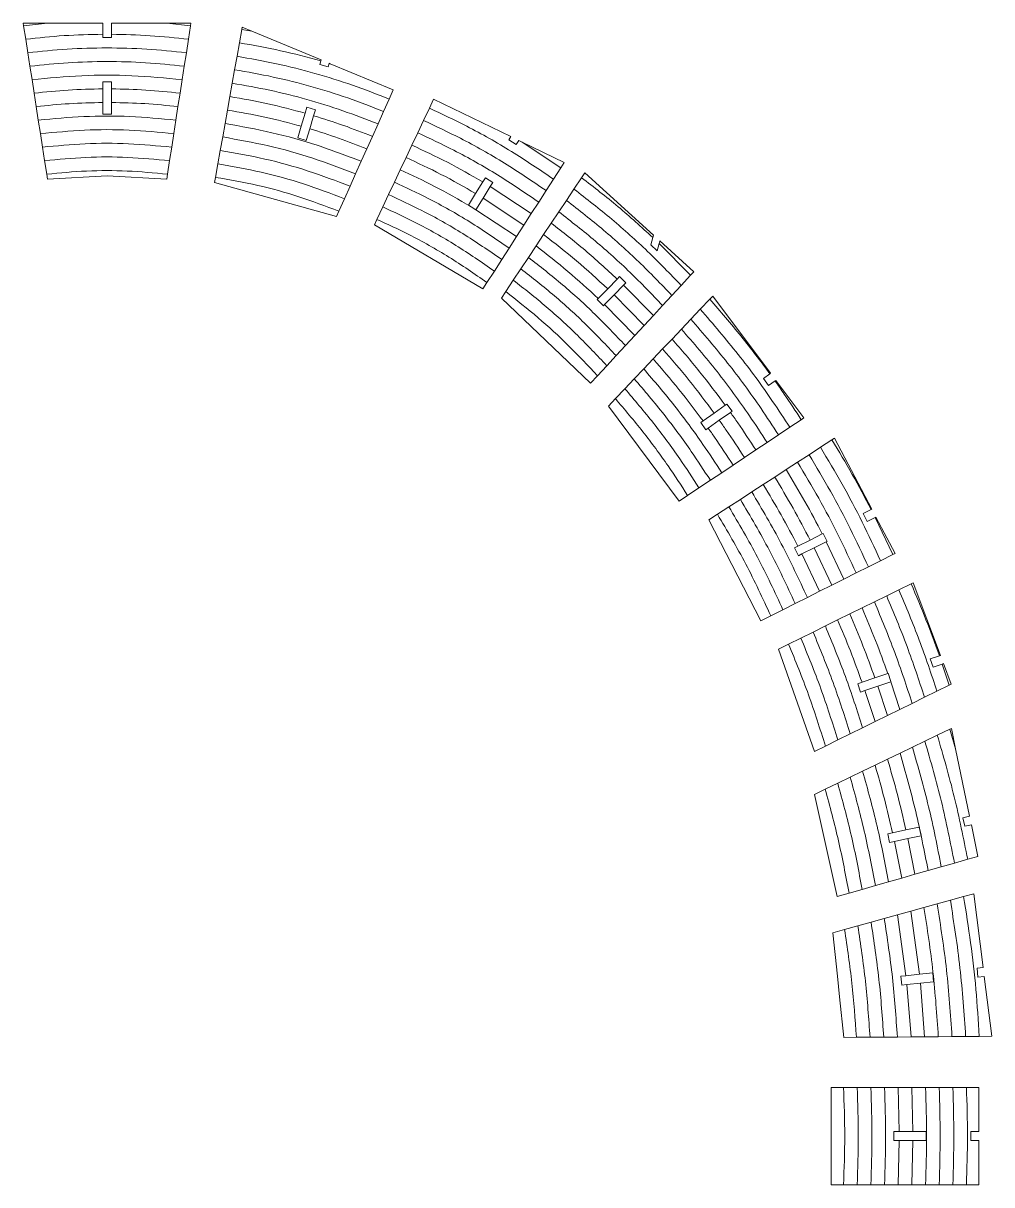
# Model space of a CAD drawing. Header units: millimetres. Extents: x -2136 to 2622, y -2915 to 1925.
# Drawn here: x 213.4 to 542.8, y -2128.4 to -1733.2 of the extents above; entities that cross this region are included whole.
import ezdxf

# ---------------------------------------------------------------- set-up
doc = ezdxf.new("R2010")
doc.units = ezdxf.units.MM

msp = doc.modelspace()

# ---------------------------------------------------------------- linework, layer by layer
at = {"color": 7, "linetype": 'Continuous', "lineweight": 15}
for p, q in [((221.64, -1733.2), (213.43, -1733.2)), ((213.43, -1733.2), (213.56, -1734.03)), ((221.64, -1733.2), (213.56, -1734.03)), ((214.28, -1738.62), (213.56, -1734.03)), ((221.64, -1733.2), (240.45, -1733.2)), ((240.45, -1733.2), (240.45, -1736.97)), ((243.45, -1736.97), (243.45, -1733.2)), ((243.45, -1733.2), (262.21, -1733.2)), ((270.34, -1734.03), (262.21, -1733.2)), ((270.47, -1733.2), (262.21, -1733.2)), ((270.34, -1734.03), (269.62, -1738.63)), ((270.34, -1734.03), (270.47, -1733.2)), ((287.89, -1734.49), (287.74, -1735.3)), ((291.21, -1735.88), (287.89, -1734.49)), ((214.28, -1738.62), (214.99, -1743.22)), ((240.45, -1738.03), (240.45, -1736.97)), ((243.45, -1738.03), (240.45, -1738.03)), ((243.45, -1736.97), (243.45, -1738.03)), ((268.91, -1743.22), (269.62, -1738.63)), ((286.93, -1739.87), (287.74, -1735.3)), ((291.21, -1735.88), (287.74, -1735.3)), ((291.21, -1735.88), (314.73, -1745.68)), ((286.93, -1739.87), (286.12, -1744.45)), ((215.71, -1747.81), (214.99, -1743.22)), ((268.91, -1743.22), (268.19, -1747.81)), ((285.31, -1749.02), (286.12, -1744.45)), ((314.27, -1747.22), (314.63, -1746.03)), ((314.73, -1745.68), (314.63, -1746.03)), ((215.71, -1747.81), (216.42, -1752.4)), ((267.48, -1752.4), (268.19, -1747.81)), ((285.31, -1749.02), (284.5, -1753.6)), ((317.14, -1748.08), (314.27, -1747.22)), ((317.46, -1746.86), (317.14, -1748.08)), ((317.46, -1746.86), (317.47, -1746.82)), ((317.46, -1746.86), (317.82, -1746.97)), ((317.47, -1746.82), (317.82, -1746.97)), ((339.27, -1755.91), (317.82, -1746.97)), ((217.13, -1756.99), (216.42, -1752.4)), ((240.45, -1753.19), (243.45, -1753.19)), ((240.45, -1755.53), (240.45, -1753.19)), ((243.45, -1753.19), (243.45, -1755.53)), ((267.48, -1752.4), (266.77, -1756.99)), ((283.69, -1758.17), (284.5, -1753.6)), ((217.13, -1756.99), (217.85, -1761.58)), ((240.45, -1755.53), (240.45, -1760.17)), ((243.45, -1760.17), (243.45, -1755.53)), ((266.05, -1761.58), (266.77, -1756.99)), ((283.69, -1758.17), (282.88, -1762.75)), ((337.88, -1759), (339.27, -1755.91)), ((218.56, -1766.18), (217.85, -1761.58)), ((240.45, -1764.13), (240.45, -1760.17)), ((243.45, -1760.17), (243.45, -1764.13)), ((266.05, -1761.58), (265.34, -1766.18)), ((309.3, -1763.81), (309.92, -1761.75)), ((309.92, -1761.75), (312.79, -1762.62)), ((337.88, -1759), (335.98, -1763.23)), ((349.57, -1766.29), (351.55, -1762.09)), ((352.97, -1759.08), (351.55, -1762.09)), ((379.24, -1771.77), (352.97, -1759.08)), ((218.56, -1766.18), (219.28, -1770.77)), ((243.45, -1764.13), (240.45, -1764.13)), ((264.62, -1770.77), (265.34, -1766.18)), ((282.07, -1767.32), (282.88, -1762.75)), ((309.3, -1763.81), (307.97, -1768.25)), ((310.85, -1769.09), (312.18, -1764.65)), ((312.79, -1762.62), (312.18, -1764.65)), ((334.08, -1767.47), (335.98, -1763.23)), ((349.57, -1766.29), (347.58, -1770.5)), ((282.07, -1767.32), (281.26, -1771.9)), ((306.78, -1772.23), (307.97, -1768.25)), ((310.85, -1769.09), (309.65, -1773.09)), ((334.08, -1767.47), (332.17, -1771.71)), ((219.99, -1775.36), (219.28, -1770.77)), ((264.62, -1770.77), (263.91, -1775.36)), ((280.45, -1776.48), (281.26, -1771.9)), ((309.65, -1773.09), (306.78, -1772.23)), ((330.27, -1775.95), (332.17, -1771.71)), ((345.6, -1774.7), (347.58, -1770.5)), ((378.54, -1772.88), (379.24, -1771.77)), ((381.09, -1774.45), (378.54, -1772.88)), ((381.96, -1773.09), (381.09, -1774.45)), ((383.11, -1773.64), (381.96, -1773.09)), ((383.11, -1773.64), (396.26, -1782.34)), ((383.11, -1773.64), (397.41, -1780.55)), ((219.99, -1775.36), (220.71, -1779.95)), ((263.19, -1779.95), (263.91, -1775.36)), ((280.45, -1776.48), (279.64, -1781.05)), ((330.27, -1775.95), (328.37, -1780.18)), ((345.6, -1774.7), (343.62, -1778.9)), ((221.42, -1784.54), (220.71, -1779.95)), ((263.19, -1779.95), (262.48, -1784.54)), ((278.83, -1785.63), (279.64, -1781.05)), ((326.47, -1784.42), (328.37, -1780.18)), ((341.64, -1783.1), (343.62, -1778.9)), ((397.41, -1780.55), (396.26, -1782.34)), ((221.42, -1784.54), (221.69, -1786.29)), ((221.69, -1786.29), (241.95, -1785.11)), ((241.95, -1785.11), (262.21, -1786.29)), ((262.21, -1786.29), (262.48, -1784.54)), ((278.83, -1785.63), (278.52, -1787.4)), ((326.47, -1784.42), (324.56, -1788.66)), ((341.64, -1783.1), (339.65, -1787.31)), ((369.69, -1787.2), (370.57, -1785.78)), ((370.57, -1785.78), (373.12, -1787.36)), ((393.75, -1786.25), (396.26, -1782.34)), ((403.28, -1785.75), (400.7, -1789.63)), ((403.28, -1785.75), (404.39, -1784.08)), ((404.39, -1784.08), (427.7, -1805.28)), ((278.52, -1787.4), (319.95, -1798.94)), ((322.66, -1792.9), (324.56, -1788.66)), ((337.67, -1791.51), (339.65, -1787.31)), ((369.69, -1787.2), (367.25, -1791.15)), ((369.82, -1792.7), (372.26, -1788.75)), ((373.12, -1787.36), (372.26, -1788.75)), ((372.26, -1788.75), (386.2, -1797.96)), ((388.72, -1794.06), (391.23, -1790.15)), ((393.75, -1786.25), (391.23, -1790.15)), ((398.12, -1793.5), (400.7, -1789.63)), ((322.66, -1792.9), (320.76, -1797.14)), ((337.67, -1791.51), (335.69, -1795.71)), ((364.82, -1795.08), (367.25, -1791.15)), ((369.82, -1792.7), (367.38, -1796.64)), ((383.69, -1801.87), (369.82, -1792.7)), ((388.72, -1794.06), (386.2, -1797.96)), ((398.12, -1793.5), (395.54, -1797.37)), ((319.95, -1798.94), (320.76, -1797.14)), ((333.7, -1799.92), (335.69, -1795.71)), ((365.7, -1795.62), (364.82, -1795.08)), ((365.7, -1795.62), (367.38, -1796.66)), ((367.38, -1796.66), (367.38, -1796.64)), ((367.38, -1796.64), (381.18, -1805.78)), ((383.69, -1801.87), (386.2, -1797.96)), ((392.96, -1801.25), (395.54, -1797.37)), ((333.7, -1799.92), (332.84, -1801.74)), ((332.84, -1801.74), (369.7, -1823.61)), ((383.69, -1801.87), (381.18, -1805.78)), ((392.96, -1801.25), (390.38, -1805.12)), ((378.66, -1809.68), (381.18, -1805.78)), ((387.81, -1808.99), (390.38, -1805.12)), ((427.7, -1805.28), (427.48, -1806.1)), ((378.66, -1809.68), (376.15, -1813.59)), ((387.81, -1808.99), (385.23, -1812.86)), ((426.81, -1808.56), (427.48, -1806.1)), ((428.96, -1810.66), (426.81, -1808.56)), ((429.64, -1808.15), (428.96, -1810.66)), ((429.64, -1808.15), (429.88, -1807.26)), ((429.64, -1808.15), (440.33, -1818.97)), ((429.88, -1807.26), (441.43, -1817.77)), ((373.63, -1817.5), (376.15, -1813.59)), ((382.65, -1816.74), (385.23, -1812.86)), ((373.63, -1817.5), (371.12, -1821.41)), ((382.65, -1816.74), (380.07, -1820.61)), ((441.43, -1817.77), (440.33, -1818.97)), ((369.7, -1823.61), (371.12, -1821.41)), ((377.49, -1824.48), (380.07, -1820.61)), ((415.42, -1820.23), (412.17, -1823.55)), ((415.42, -1820.23), (416.21, -1819.41)), ((416.21, -1819.41), (418.36, -1821.51)), ((418.36, -1821.51), (417.58, -1822.3)), ((437.17, -1822.38), (440.33, -1818.97)), ((377.49, -1824.48), (376.02, -1826.7)), ((408.93, -1826.86), (412.17, -1823.55)), ((414.34, -1825.62), (411.1, -1828.94)), ((414.34, -1825.62), (417.58, -1822.3)), ((424.54, -1836.04), (414.34, -1825.62)), ((417.58, -1822.3), (427.7, -1832.63)), ((437.17, -1822.38), (434.01, -1825.8)), ((376.02, -1826.7), (406.38, -1855.68)), ((408.93, -1826.86), (408.57, -1827.23)), ((408.57, -1827.23), (410.72, -1829.33)), ((410.72, -1829.33), (411.1, -1828.94)), ((411.1, -1828.94), (421.38, -1839.46)), ((430.86, -1829.21), (427.7, -1832.63)), ((430.86, -1829.21), (434.01, -1825.8)), ((446.88, -1827.13), (443.67, -1830.51)), ((446.88, -1827.13), (447.93, -1826.02)), ((447.93, -1826.02), (467.58, -1852.3)), ((424.54, -1836.04), (427.7, -1832.63)), ((440.47, -1833.89), (443.67, -1830.51)), ((424.54, -1836.04), (421.38, -1839.46)), ((434.05, -1840.65), (437.26, -1837.27)), ((440.47, -1833.89), (437.26, -1837.27)), ((418.22, -1842.88), (421.38, -1839.46)), ((434.05, -1840.65), (430.84, -1844.03)), ((418.22, -1842.88), (415.06, -1846.3)), ((427.63, -1847.41), (430.84, -1844.03)), ((411.89, -1849.71), (415.06, -1846.3)), ((427.63, -1847.41), (424.43, -1850.79)), ((406.38, -1855.68), (408.73, -1853.13)), ((411.89, -1849.71), (408.73, -1853.13)), ((421.22, -1854.17), (424.43, -1850.79)), ((465.12, -1854.03), (467.33, -1852.47)), ((467.58, -1852.3), (467.33, -1852.47)), ((421.22, -1854.17), (418.01, -1857.55)), ((466.85, -1856.48), (465.12, -1854.03)), ((469.08, -1854.91), (466.85, -1856.48)), ((469.08, -1854.91), (469.38, -1854.7)), ((469.38, -1854.7), (478.92, -1867.46)), ((414.8, -1860.93), (412.39, -1863.48)), ((414.8, -1860.93), (418.01, -1857.55)), ((412.39, -1863.48), (436.42, -1895.8)), ((452.17, -1863.17), (448.38, -1865.85)), ((452.17, -1863.17), (452.73, -1862.77)), ((452.73, -1862.77), (454.46, -1865.23)), ((454.46, -1865.23), (453.92, -1865.61)), ((444.59, -1868.52), (443.8, -1869.08)), ((443.8, -1869.08), (445.53, -1871.53)), ((444.59, -1868.52), (448.38, -1865.85)), ((450.13, -1868.28), (446.34, -1870.96)), ((450.13, -1868.28), (453.92, -1865.61)), ((474.11, -1870.66), (477.97, -1868.09)), ((478.92, -1867.46), (477.97, -1868.09)), ((445.53, -1871.53), (446.34, -1870.96)), ((474.11, -1870.66), (470.25, -1873.24)), ((466.39, -1875.81), (462.53, -1878.38)), ((466.39, -1875.81), (470.25, -1873.24)), ((488.42, -1874.92), (484.53, -1877.46)), ((488.42, -1874.92), (489.33, -1874.33)), ((489.33, -1874.33), (502, -1898.56)), ((458.67, -1880.96), (454.81, -1883.53)), ((458.67, -1880.96), (462.53, -1878.38)), ((480.64, -1879.99), (476.75, -1882.53)), ((480.64, -1879.99), (484.53, -1877.46)), ((450.95, -1886.11), (454.81, -1883.53)), ((472.86, -1885.06), (476.75, -1882.53)), ((443.22, -1891.26), (447.08, -1888.68)), ((450.95, -1886.11), (447.08, -1888.68)), ((465.07, -1890.13), (468.97, -1887.59)), ((472.86, -1885.06), (468.97, -1887.59)), ((443.22, -1891.26), (439.36, -1893.83)), ((457.29, -1895.2), (461.18, -1892.66)), ((465.07, -1890.13), (461.18, -1892.66)), ((436.42, -1895.8), (439.36, -1893.83)), ((457.29, -1895.2), (453.4, -1897.73)), ((449.51, -1900.26), (446.52, -1902.21)), ((449.51, -1900.26), (453.4, -1897.73)), ((499.04, -1900.04), (501.76, -1898.68)), ((500.38, -1902.72), (499.04, -1900.04)), ((502, -1898.56), (501.76, -1898.68)), ((446.52, -1902.21), (464.19, -1936.55)), ((503.11, -1901.36), (500.38, -1902.72)), ((503.11, -1901.36), (503.39, -1901.22)), ((503.11, -1901.36), (509.12, -1913.97)), ((503.39, -1901.22), (509.87, -1913.6)), ((485.15, -1906.95), (481, -1909.02)), ((485.15, -1906.95), (485.46, -1906.79)), ((485.46, -1906.79), (486.8, -1909.48)), ((476.84, -1911.09), (475.67, -1911.67)), ((475.67, -1911.67), (477.01, -1914.35)), ((476.84, -1911.09), (481, -1909.02)), ((482.35, -1911.69), (478.2, -1913.76)), ((482.35, -1911.69), (486.5, -1909.63)), ((488.37, -1924.4), (482.35, -1911.69)), ((486.8, -1909.48), (486.5, -1909.63)), ((486.5, -1909.63), (492.52, -1922.31)), ((477.01, -1914.35), (478.2, -1913.76)), ((478.2, -1913.76), (484.22, -1926.48)), ((504.97, -1916.06), (500.82, -1918.14)), ((504.97, -1916.06), (509.12, -1913.97)), ((509.87, -1913.6), (509.12, -1913.97)), ((496.67, -1920.23), (492.52, -1922.31)), ((496.67, -1920.23), (500.82, -1918.14)), ((488.37, -1924.4), (484.22, -1926.48)), ((488.37, -1924.4), (492.52, -1922.31)), ((515.38, -1923.94), (511.21, -1925.99)), ((515.38, -1923.94), (516.1, -1923.59)), ((516.1, -1923.59), (525.29, -1948.28)), ((480.07, -1928.57), (484.22, -1926.48)), ((507.04, -1928.04), (502.87, -1930.08)), ((507.04, -1928.04), (511.21, -1925.99)), ((471.77, -1932.74), (475.92, -1930.65)), ((480.07, -1928.57), (475.92, -1930.65)), ((498.69, -1932.13), (494.52, -1934.18)), ((498.69, -1932.13), (502.87, -1930.08)), ((464.19, -1936.55), (467.62, -1934.82)), ((471.77, -1932.74), (467.62, -1934.82)), ((490.35, -1936.23), (486.18, -1938.27)), ((490.35, -1936.23), (494.52, -1934.18)), ((482.01, -1940.32), (477.84, -1942.37)), ((482.01, -1940.32), (486.18, -1938.27)), ((473.67, -1944.41), (477.84, -1942.37)), ((473.67, -1944.41), (470.2, -1946.11)), ((470.2, -1946.11), (482.53, -1980.94)), ((521.88, -1949.45), (524.98, -1948.39)), ((522.85, -1952.29), (521.88, -1949.45)), ((525.96, -1951.22), (522.85, -1952.29)), ((525.29, -1948.28), (524.98, -1948.39)), ((525.96, -1951.22), (526.34, -1951.09)), ((525.96, -1951.22), (528.34, -1958.37)), ((526.34, -1951.09), (528.94, -1958.08)), ((498.65, -1957.42), (503.04, -1955.92)), ((507.42, -1954.41), (503.04, -1955.92)), ((507.42, -1954.41), (507.53, -1954.37)), ((507.53, -1954.37), (508.5, -1957.21)), ((498.65, -1957.42), (497.19, -1957.92)), ((497.19, -1957.92), (498.16, -1960.76)), ((504.02, -1958.75), (499.63, -1960.25)), ((504.02, -1958.75), (508.41, -1957.24)), ((507.29, -1968.74), (504.02, -1958.75)), ((508.5, -1957.21), (508.41, -1957.24)), ((508.41, -1957.24), (511.5, -1966.67)), ((524.13, -1960.45), (528.34, -1958.37)), ((528.94, -1958.08), (528.34, -1958.37)), ((498.16, -1960.76), (499.63, -1960.25)), ((499.63, -1960.25), (503.08, -1970.82)), ((515.71, -1964.59), (519.92, -1962.52)), ((524.13, -1960.45), (519.92, -1962.52)), ((507.29, -1968.74), (511.5, -1966.67)), ((515.71, -1964.59), (511.5, -1966.67)), ((498.86, -1972.89), (503.08, -1970.82)), ((507.29, -1968.74), (503.08, -1970.82)), ((490.42, -1977.05), (494.64, -1974.97)), ((498.86, -1972.89), (494.64, -1974.97)), ((520.03, -1977.44), (524.26, -1975.4)), ((528.49, -1973.36), (524.26, -1975.4)), ((528.49, -1973.36), (529.04, -1973.1)), ((528.49, -1973.36), (530.48, -1980.04)), ((529.04, -1973.1), (530.48, -1980.04)), ((482.53, -1980.94), (486.2, -1979.13)), ((490.42, -1977.05), (486.2, -1979.13)), ((511.57, -1981.53), (515.8, -1979.48)), ((520.03, -1977.44), (515.8, -1979.48)), ((503.1, -1985.61), (507.33, -1983.57)), ((511.57, -1981.53), (507.33, -1983.57)), ((535.22, -2003), (530.48, -1980.04)), ((494.62, -1989.7), (498.86, -1987.65)), ((503.1, -1985.61), (498.86, -1987.65)), ((494.62, -1989.7), (490.38, -1991.74)), ((486.14, -1993.79), (482.44, -1995.57)), ((482.44, -1995.57), (490.19, -2030.33)), ((486.14, -1993.79), (490.38, -1991.74)), ((532.92, -2003.5), (535.22, -2003)), ((533.56, -2006.43), (532.92, -2003.5)), ((518.1, -2006.71), (513.6, -2007.68)), ((518.73, -2009.64), (518.1, -2006.71)), ((535.83, -2005.94), (533.56, -2006.43)), ((538.04, -2016.64), (535.83, -2005.94)), ((509.07, -2008.66), (507.41, -2009.02)), ((507.41, -2009.02), (508.04, -2011.95)), ((509.07, -2008.66), (513.6, -2007.68)), ((514.25, -2010.61), (509.71, -2011.59)), ((514.25, -2010.61), (518.73, -2009.64)), ((516.65, -2022.76), (514.25, -2010.61)), ((508.04, -2011.95), (509.71, -2011.59)), ((509.71, -2011.59), (512.17, -2024.05)), ((525.61, -2020.2), (530.1, -2018.92)), ((534.58, -2017.64), (530.1, -2018.92)), ((534.58, -2017.64), (538.04, -2016.64)), ((516.65, -2022.76), (512.17, -2024.05)), ((516.65, -2022.76), (521.13, -2021.48)), ((525.61, -2020.2), (521.13, -2021.48)), ((498.71, -2027.9), (503.2, -2026.61)), ((507.68, -2025.33), (503.2, -2026.61)), ((507.68, -2025.33), (512.17, -2024.05)), ((490.19, -2030.33), (494.23, -2029.18)), ((498.71, -2027.9), (494.23, -2029.18)), ((528.69, -2031.59), (533.19, -2030.34)), ((536.65, -2029.38), (533.19, -2030.34)), ((539.82, -2054.5), (536.65, -2029.38)), ((519.71, -2034.09), (515.21, -2035.34)), ((519.71, -2034.09), (524.2, -2032.84)), ((528.69, -2031.59), (524.2, -2032.84)), ((501.73, -2039.08), (497.23, -2040.33)), ((501.73, -2039.08), (506.22, -2037.83)), ((510.72, -2036.59), (506.22, -2037.83)), ((510.72, -2036.59), (515.21, -2035.34)), ((510.72, -2036.59), (513.59, -2057.27)), ((518.21, -2056.78), (515.21, -2035.34)), ((492.73, -2041.58), (488.69, -2042.71)), ((488.69, -2042.71), (490.27, -2057.41)), ((492.73, -2041.58), (497.23, -2040.33)), ((537.77, -2054.72), (539.82, -2054.5)), ((538.08, -2057.7), (537.77, -2054.72)), ((491.03, -2064.49), (490.27, -2057.41)), ((513.59, -2057.27), (511.83, -2057.46)), ((511.83, -2057.46), (512.14, -2060.44)), ((513.59, -2057.27), (518.21, -2056.78)), ((522.7, -2056.31), (518.21, -2056.78)), ((523.01, -2059.29), (522.7, -2056.31)), ((540.2, -2057.48), (538.08, -2057.7)), ((542.77, -2077.87), (540.2, -2057.48)), ((512.14, -2060.44), (513.91, -2060.26)), ((518.53, -2059.77), (513.91, -2060.26)), ((513.91, -2060.26), (515.31, -2078.08)), ((518.53, -2059.77), (523.01, -2059.29)), ((519.95, -2078.04), (518.53, -2059.77)), ((491.03, -2064.49), (492.5, -2078.25)), ((492.5, -2078.25), (496.73, -2078.22)), ((501.38, -2078.18), (496.73, -2078.22)), ((501.38, -2078.18), (506.02, -2078.15)), ((510.67, -2078.11), (506.02, -2078.15)), ((510.67, -2078.11), (515.31, -2078.08)), ((519.95, -2078.04), (515.31, -2078.08)), ((519.95, -2078.04), (524.6, -2078.01)), ((529.24, -2077.97), (524.6, -2078.01)), ((529.24, -2077.97), (533.89, -2077.93)), ((538.53, -2077.9), (533.89, -2077.93)), ((538.53, -2077.9), (542.77, -2077.87)), ((488.14, -2095.24), (488.14, -2128.38)), ((492.38, -2095.24), (488.14, -2095.24)), ((492.38, -2095.24), (497.02, -2095.24)), ((501.67, -2095.24), (497.02, -2095.24)), ((501.67, -2095.24), (506.31, -2095.24)), ((510.95, -2095.24), (506.31, -2095.24)), ((510.95, -2095.24), (511.31, -2110.31)), ((510.95, -2095.24), (515.6, -2095.24)), ((515.95, -2110.31), (515.6, -2095.24)), ((520.24, -2095.24), (515.6, -2095.24)), ((520.24, -2095.24), (524.88, -2095.24)), ((529.53, -2095.24), (524.88, -2095.24)), ((529.53, -2095.24), (534.17, -2095.24)), ((538.41, -2095.24), (534.17, -2095.24)), ((538.38, -2110.31), (538.41, -2095.24)), ((509.51, -2110.31), (509.51, -2113.31)), ((511.31, -2110.31), (509.51, -2110.31)), ((509.51, -2113.31), (511.31, -2113.31)), ((511.31, -2113.31), (510.95, -2128.38)), ((511.31, -2110.31), (515.95, -2110.31)), ((515.95, -2113.31), (511.31, -2113.31)), ((515.6, -2128.38), (515.95, -2113.31)), ((520.44, -2110.31), (515.95, -2110.31)), ((515.95, -2113.31), (520.44, -2113.31)), ((520.44, -2113.31), (520.44, -2110.31)), ((535.61, -2110.31), (538.38, -2110.31)), ((535.61, -2113.31), (535.61, -2110.31)), ((538.38, -2113.31), (535.61, -2113.31)), ((538.35, -2128.38), (538.38, -2113.31)), ((488.14, -2128.38), (492.38, -2128.38)), ((497.02, -2128.38), (492.38, -2128.38)), ((497.02, -2128.38), (501.67, -2128.38)), ((506.31, -2128.38), (501.67, -2128.38)), ((506.31, -2128.38), (510.95, -2128.38)), ((515.6, -2128.38), (510.95, -2128.38)), ((515.6, -2128.38), (520.24, -2128.38)), ((524.89, -2128.38), (520.24, -2128.38)), ((524.89, -2128.38), (529.53, -2128.38)), ((534.17, -2128.38), (529.53, -2128.38)), ((534.17, -2128.38), (538.35, -2128.38))]:
    msp.add_line(p, q, dxfattribs=at)
for points, knots in [([(214.28, -1738.62), (218.61, -1738.17), (227.31, -1737.24), (236.06, -1737.06), (240.45, -1736.97)], [0, 0, 0, 0, 0.498439, 1, 1, 1, 1]), ([(243.45, -1736.97), (247.83, -1737.06), (256.58, -1737.25), (265.28, -1738.17), (269.62, -1738.63)], [0, 0, 0, 0, 0.500453, 1, 1, 1, 1]), ([(268.91, -1743.22), (264.41, -1742.76), (255.41, -1741.84), (241.87, -1741.49), (228.37, -1741.84), (219.44, -1742.76), (214.99, -1743.22)], [0, 0, 0, 0, 0.250829, 0.501994, 0.751813, 1, 1, 1, 1]), ([(286.93, -1739.87), (291.62, -1740.69), (300.94, -1742.33), (310.08, -1744.8), (314.63, -1746.03)], [0, 0, 0, 0, 0.502387, 1, 1, 1, 1]), ([(215.71, -1747.81), (220.04, -1747.36), (228.73, -1746.47), (241.87, -1746.13), (255.06, -1746.47), (263.82, -1747.36), (268.19, -1747.81)], [0, 0, 0, 0, 0.248171, 0.49797, 0.749139, 1, 1, 1, 1]), ([(337.88, -1759), (333.75, -1757.38), (325.45, -1754.14), (312.63, -1750.17), (299.52, -1746.81), (290.6, -1745.24), (286.12, -1744.45)], [0, 0, 0, 0, 0.2472001, 0.495877, 0.7467882, 1, 1, 1, 1]), ([(285.31, -1749.02), (289.7, -1749.79), (298.43, -1751.32), (311.25, -1754.6), (323.81, -1758.48), (331.93, -1761.65), (335.98, -1763.23)], [0, 0, 0, 0, 0.253105, 0.503961, 0.752674, 1, 1, 1, 1]), ([(267.48, -1752.4), (261.8, -1751.86), (250.44, -1750.78), (233.35, -1750.78), (222.05, -1751.86), (216.42, -1752.4)], [0, 0, 0, 0, 0.3346908, 0.6687712, 1, 1, 1, 1]), ([(334.08, -1767.47), (330.11, -1765.93), (322.16, -1762.83), (309.88, -1759.04), (297.33, -1755.84), (288.79, -1754.35), (284.5, -1753.6)], [0, 0, 0, 0, 0.247461, 0.496209, 0.747007, 1, 1, 1, 1]), ([(217.13, -1756.99), (221, -1756.59), (228.75, -1755.77), (236.54, -1755.61), (240.45, -1755.53)], [0, 0, 0, 0, 0.498471, 1, 1, 1, 1]), ([(243.45, -1755.53), (247.35, -1755.61), (255.14, -1755.78), (262.89, -1756.59), (266.77, -1756.99)], [0, 0, 0, 0, 0.500354, 1, 1, 1, 1]), ([(283.69, -1758.17), (288.02, -1758.92), (296.65, -1760.4), (305.1, -1762.68), (309.3, -1763.81)], [0, 0, 0, 0, 0.5021906, 1, 1, 1, 1]), ([(240.45, -1760.17), (236.66, -1760.25), (229.11, -1760.41), (221.59, -1761.19), (217.85, -1761.58)], [0, 0, 0, 0, 0.501521, 1, 1, 1, 1]), ([(266.05, -1761.58), (262.3, -1761.19), (254.78, -1760.41), (247.23, -1760.25), (243.45, -1760.17)], [0, 0, 0, 0, 0.499673, 1, 1, 1, 1]), ([(393.75, -1786.25), (389.01, -1783.04), (379.47, -1776.57), (365.32, -1768.57), (355.81, -1764.1), (351.55, -1762.09)], [0, 0, 0, 0, 0.352411, 0.709875, 1, 1, 1, 1]), ([(218.56, -1766.18), (223.72, -1765.69), (234.06, -1764.71), (249.72, -1764.71), (260.13, -1765.69), (265.34, -1766.18)], [0, 0, 0, 0, 0.331143, 0.665181, 1, 1, 1, 1]), ([(307.97, -1768.25), (303.85, -1767.14), (295.57, -1764.92), (287.13, -1763.48), (282.88, -1762.75)], [0, 0, 0, 0, 0.497864, 1, 1, 1, 1]), ([(312.18, -1764.65), (315.56, -1765.71), (322.31, -1767.82), (328.89, -1770.41), (332.17, -1771.71)], [0, 0, 0, 0, 0.500886, 1, 1, 1, 1]), ([(349.57, -1766.29), (353.76, -1768.26), (363.14, -1772.67), (377.11, -1780.57), (386.55, -1786.97), (391.23, -1790.15)], [0, 0, 0, 0, 0.288726, 0.646808, 1, 1, 1, 1]), ([(264.62, -1770.77), (259.57, -1770.3), (249.48, -1769.35), (234.3, -1769.35), (224.27, -1770.3), (219.28, -1770.77)], [0, 0, 0, 0, 0.334868, 0.668891, 1, 1, 1, 1]), ([(282.07, -1767.32), (287.39, -1768.28), (297.97, -1770.17), (313.45, -1774.5), (323.41, -1778.29), (328.37, -1780.18)], [0, 0, 0, 0, 0.336361, 0.669284, 1, 1, 1, 1]), ([(330.27, -1775.95), (327.08, -1774.69), (320.69, -1772.17), (314.13, -1770.12), (310.85, -1769.09)], [0, 0, 0, 0, 0.499217, 1, 1, 1, 1]), ([(219.99, -1775.36), (224.83, -1774.9), (234.54, -1773.99), (249.24, -1773.99), (259.02, -1774.9), (263.91, -1775.36)], [0, 0, 0, 0, 0.331073, 0.665082, 1, 1, 1, 1]), ([(326.47, -1784.42), (321.62, -1782.58), (311.9, -1778.88), (296.78, -1774.66), (286.45, -1772.82), (281.26, -1771.9)], [0, 0, 0, 0, 0.330915, 0.663812, 1, 1, 1, 1]), ([(388.72, -1794.06), (384.08, -1790.91), (374.76, -1784.57), (360.96, -1776.77), (351.7, -1772.43), (347.58, -1770.5)], [0, 0, 0, 0, 0.353978, 0.712668, 1, 1, 1, 1]), ([(280.45, -1776.48), (285.51, -1777.37), (295.58, -1779.15), (310.34, -1783.26), (319.83, -1786.86), (324.56, -1788.66)], [0, 0, 0, 0, 0.336004, 0.668874, 1, 1, 1, 1]), ([(345.6, -1774.7), (349.66, -1776.58), (357.87, -1780.39), (365.72, -1784.91), (369.69, -1787.2)], [0, 0, 0, 0, 0.4935185, 1, 1, 1, 1]), ([(263.19, -1779.95), (258.46, -1779.51), (249, -1778.63), (234.78, -1778.63), (225.38, -1779.51), (220.71, -1779.95)], [0, 0, 0, 0, 0.334973, 0.668966, 1, 1, 1, 1]), ([(322.66, -1792.9), (318.04, -1791.15), (308.78, -1787.64), (294.39, -1783.65), (284.57, -1781.92), (279.64, -1781.05)], [0, 0, 0, 0, 0.3313525, 0.6641907, 1, 1, 1, 1]), ([(367.25, -1791.15), (363.36, -1788.91), (355.66, -1784.48), (347.6, -1780.75), (343.62, -1778.9)], [0, 0, 0, 0, 0.505729, 1, 1, 1, 1]), ([(221.42, -1784.54), (225.94, -1784.12), (235.02, -1783.28), (248.76, -1783.28), (257.9, -1784.12), (262.48, -1784.54)], [0, 0, 0, 0, 0.330992, 0.664969, 1, 1, 1, 1]), ([(278.83, -1785.63), (283.64, -1786.47), (293.2, -1788.14), (307.23, -1792.02), (316.25, -1795.43), (320.76, -1797.14)], [0, 0, 0, 0, 0.335603, 0.668405, 1, 1, 1, 1]), ([(341.64, -1783.1), (345.55, -1784.91), (353.77, -1788.71), (361.6, -1793.25), (365.7, -1795.62)], [0, 0, 0, 0, 0.4763599, 1, 1, 1, 1]), ([(403.28, -1785.75), (407.47, -1788.99), (415.83, -1795.43), (423.61, -1802.55), (427.48, -1806.1)], [0, 0, 0, 0, 0.502193, 1, 1, 1, 1]), ([(378.66, -1809.68), (374.24, -1806.65), (365.34, -1800.56), (352.24, -1793.16), (343.49, -1789.09), (339.65, -1787.31)], [0, 0, 0, 0, 0.357148, 0.718136, 1, 1, 1, 1]), ([(437.17, -1822.38), (433.4, -1818.49), (425.84, -1810.68), (413.67, -1799.71), (405.03, -1793), (400.7, -1789.63)], [0, 0, 0, 0, 0.331455, 0.664334, 1, 1, 1, 1]), ([(337.67, -1791.51), (341.44, -1793.26), (350.07, -1797.26), (362.99, -1804.56), (371.77, -1810.59), (376.15, -1813.59)], [0, 0, 0, 0, 0.28054, 0.642057, 1, 1, 1, 1]), ([(398.12, -1793.5), (402.39, -1796.82), (410.88, -1803.44), (422.86, -1814.25), (430.3, -1821.95), (434.01, -1825.8)], [0, 0, 0, 0, 0.335426, 0.668307, 1, 1, 1, 1]), ([(373.63, -1817.5), (369.31, -1814.53), (360.64, -1808.56), (347.89, -1801.36), (339.39, -1797.42), (335.69, -1795.71)], [0, 0, 0, 0, 0.358737, 0.720759, 1, 1, 1, 1]), ([(430.86, -1829.21), (427.2, -1825.42), (419.88, -1817.82), (408.1, -1807.16), (399.74, -1800.64), (395.54, -1797.37)], [0, 0, 0, 0, 0.331942, 0.664826, 1, 1, 1, 1]), ([(333.7, -1799.92), (337.34, -1801.59), (345.72, -1805.46), (358.29, -1812.56), (366.85, -1818.46), (371.12, -1821.41)], [0, 0, 0, 0, 0.277968, 0.64047, 1, 1, 1, 1]), ([(392.96, -1801.25), (396.85, -1804.26), (404.61, -1810.27), (411.82, -1816.91), (415.42, -1820.23)], [0, 0, 0, 0, 0.501484, 1, 1, 1, 1]), ([(412.17, -1823.55), (408.68, -1820.33), (401.68, -1813.88), (394.16, -1808.04), (390.38, -1805.12)], [0, 0, 0, 0, 0.498717, 1, 1, 1, 1]), ([(387.81, -1808.99), (391.46, -1811.83), (398.75, -1817.49), (405.54, -1823.74), (408.93, -1826.86)], [0, 0, 0, 0, 0.501074, 1, 1, 1, 1]), ([(418.22, -1842.88), (414.8, -1839.29), (407.96, -1832.11), (396.95, -1822.06), (389.14, -1815.93), (385.23, -1812.86)], [0, 0, 0, 0, 0.333071, 0.665965, 1, 1, 1, 1]), ([(382.65, -1816.74), (386.49, -1819.76), (394.16, -1825.79), (404.97, -1835.68), (411.69, -1842.76), (415.06, -1846.3)], [0, 0, 0, 0, 0.3337142, 0.6666102, 1, 1, 1, 1]), ([(411.89, -1849.71), (408.59, -1846.23), (401.99, -1839.26), (391.37, -1829.52), (383.84, -1823.58), (380.07, -1820.61)], [0, 0, 0, 0, 0.333727, 0.666625, 1, 1, 1, 1]), ([(377.49, -1824.48), (381.19, -1827.4), (388.59, -1833.24), (399.01, -1842.83), (405.49, -1849.69), (408.73, -1853.13)], [0, 0, 0, 0, 0.3330178, 0.6659187, 1, 1, 1, 1]), ([(446.88, -1827.13), (450.48, -1831.25), (457.63, -1839.43), (464.11, -1848.14), (467.33, -1852.47)], [0, 0, 0, 0, 0.50338, 1, 1, 1, 1]), ([(474.11, -1870.66), (472.18, -1867.71), (466.64, -1859.25), (456.72, -1845.65), (448.04, -1835.58), (443.67, -1830.51)], [0, 0, 0, 0, 0.209706, 0.601691, 1, 1, 1, 1]), ([(466.39, -1875.81), (464.4, -1872.77), (459.02, -1864.54), (449.49, -1851.51), (441.36, -1842.04), (437.26, -1837.27)], [0, 0, 0, 0, 0.2255145, 0.6099836, 1, 1, 1, 1]), ([(440.47, -1833.89), (444.7, -1838.81), (453.1, -1848.58), (462.83, -1861.89), (468.29, -1870.24), (470.25, -1873.24)], [0, 0, 0, 0, 0.394237, 0.782541, 1, 1, 1, 1]), ([(434.05, -1840.65), (437.23, -1844.31), (443.55, -1851.59), (449.31, -1859.33), (452.17, -1863.17)], [0, 0, 0, 0, 0.502759, 1, 1, 1, 1]), ([(448.38, -1865.85), (445.61, -1862.12), (440.03, -1854.63), (433.92, -1847.58), (430.84, -1844.03)], [0, 0, 0, 0, 0.497403, 1, 1, 1, 1]), ([(427.63, -1847.41), (430.6, -1850.84), (436.51, -1857.67), (441.9, -1864.92), (444.59, -1868.52)], [0, 0, 0, 0, 0.502434, 1, 1, 1, 1]), ([(450.95, -1886.11), (448.84, -1882.89), (443.77, -1875.13), (435.05, -1863.24), (427.98, -1854.96), (424.43, -1850.79)], [0, 0, 0, 0, 0.261176, 0.628582, 1, 1, 1, 1]), ([(421.22, -1854.17), (424.64, -1858.19), (431.44, -1866.17), (439.96, -1877.78), (444.95, -1885.42), (447.08, -1888.68)], [0, 0, 0, 0, 0.366289, 0.728942, 1, 1, 1, 1]), ([(469.08, -1854.91), (470.13, -1856.4), (473.18, -1860.74), (476.08, -1865.18), (477.97, -1868.09)], [0, 0, 0, 0, 0.345254, 1, 1, 1, 1]), ([(414.8, -1860.93), (417.95, -1864.65), (424.22, -1872.04), (432.35, -1883.09), (437.17, -1890.48), (439.36, -1893.83)], [0, 0, 0, 0, 0.355361, 0.707826, 1, 1, 1, 1]), ([(443.22, -1891.26), (441.06, -1887.95), (436.16, -1880.43), (427.83, -1869.11), (421.29, -1861.42), (418.01, -1857.55)], [0, 0, 0, 0, 0.28138, 0.639059, 1, 1, 1, 1]), ([(458.67, -1880.96), (456.63, -1877.82), (453.85, -1873.55), (450.91, -1869.39), (450.13, -1868.28)], [0, 0, 0, 0, 0.73465, 1, 1, 1, 1]), ([(453.92, -1865.61), (454.75, -1866.79), (457.71, -1870.99), (460.52, -1875.29), (462.53, -1878.38)], [0, 0, 0, 0, 0.281639, 1, 1, 1, 1]), ([(446.34, -1870.96), (447.07, -1871.98), (449.98, -1876.11), (452.74, -1880.35), (454.81, -1883.53)], [0, 0, 0, 0, 0.248908, 1, 1, 1, 1]), ([(488.42, -1874.92), (490.77, -1878.82), (495.45, -1886.61), (499.66, -1894.66), (501.76, -1898.68)], [0, 0, 0, 0, 0.500758, 1, 1, 1, 1]), ([(488.42, -1874.92), (490.77, -1878.82), (495.45, -1886.61), (499.66, -1894.66), (501.76, -1898.68)], [0, 0, 0, 0, 0.500758, 1, 1, 1, 1]), ([(480.64, -1879.99), (483.1, -1884.12), (488.02, -1892.37), (494.75, -1905.1), (498.8, -1913.8), (500.82, -1918.14)], [0, 0, 0, 0, 0.333945, 0.667107, 1, 1, 1, 1]), ([(504.97, -1916.06), (502.92, -1911.66), (498.82, -1902.87), (492.01, -1889.98), (487.03, -1881.64), (484.53, -1877.46)], [0, 0, 0, 0, 0.33275, 0.665915, 1, 1, 1, 1]), ([(496.67, -1920.23), (494.67, -1915.93), (490.68, -1907.34), (484.04, -1894.75), (479.18, -1886.6), (476.75, -1882.53)], [0, 0, 0, 0, 0.333042, 0.666198, 1, 1, 1, 1]), ([(481, -1909.02), (479.1, -1905.39), (475.29, -1898.13), (471.08, -1891.11), (468.97, -1887.59)], [0, 0, 0, 0, 0.499715, 1, 1, 1, 1]), ([(472.86, -1885.06), (475.01, -1888.65), (479.33, -1895.83), (483.21, -1903.24), (485.15, -1906.95)], [0, 0, 0, 0, 0.500381, 1, 1, 1, 1]), ([(480.07, -1928.57), (477.21, -1922.43), (471.51, -1910.15), (464.62, -1898.49), (461.18, -1892.66)], [0, 0, 0, 0, 0.500307, 1, 1, 1, 1]), ([(465.07, -1890.13), (467.14, -1893.57), (471.26, -1900.44), (474.98, -1907.54), (476.84, -1911.09)], [0, 0, 0, 0, 0.500184, 1, 1, 1, 1]), ([(457.29, -1895.2), (460.68, -1900.95), (467.48, -1912.46), (473.1, -1924.58), (475.92, -1930.65)], [0, 0, 0, 0, 0.49949, 1, 1, 1, 1]), ([(449.51, -1900.26), (452.81, -1905.86), (459.42, -1917.08), (464.88, -1928.9), (467.62, -1934.82)], [0, 0, 0, 0, 0.4990605, 1, 1, 1, 1]), ([(471.77, -1932.74), (468.99, -1926.74), (463.45, -1914.77), (456.75, -1903.4), (453.4, -1897.73)], [0, 0, 0, 0, 0.500719, 1, 1, 1, 1]), ([(515.38, -1923.94), (517.09, -1927.99), (520.51, -1936.05), (523.49, -1944.29), (524.98, -1948.39)], [0, 0, 0, 0, 0.501613, 1, 1, 1, 1]), ([(507.04, -1928.04), (509.42, -1933.73), (514.15, -1945.06), (518, -1956.72), (519.92, -1962.52)], [0, 0, 0, 0, 0.5025277, 1, 1, 1, 1]), ([(524.13, -1960.45), (522.2, -1954.65), (518.33, -1943.01), (513.59, -1931.68), (511.21, -1925.99)], [0, 0, 0, 0, 0.497447, 1, 1, 1, 1]), ([(498.69, -1932.13), (500.25, -1935.82), (503.35, -1943.17), (506.07, -1950.67), (507.42, -1954.41)], [0, 0, 0, 0, 0.5013415, 1, 1, 1, 1]), ([(515.71, -1964.59), (513.8, -1958.79), (509.97, -1947.12), (505.24, -1935.78), (502.87, -1930.08)], [0, 0, 0, 0, 0.497501, 1, 1, 1, 1]), ([(490.35, -1936.23), (491.83, -1939.73), (494.77, -1946.73), (497.36, -1953.86), (498.65, -1957.42)], [0, 0, 0, 0, 0.501203, 1, 1, 1, 1]), ([(503.04, -1955.92), (501.71, -1952.27), (499.06, -1944.95), (496.04, -1937.77), (494.52, -1934.18)], [0, 0, 0, 0, 0.498728, 1, 1, 1, 1]), ([(482.01, -1940.32), (484.37, -1946.03), (489.06, -1957.41), (492.79, -1969.13), (494.64, -1974.97)], [0, 0, 0, 0, 0.502285, 1, 1, 1, 1]), ([(498.86, -1972.89), (496.99, -1967.06), (493.24, -1955.35), (488.54, -1943.98), (486.18, -1938.27)], [0, 0, 0, 0, 0.497662, 1, 1, 1, 1]), ([(490.42, -1977.05), (488.58, -1971.21), (484.88, -1959.47), (480.19, -1948.08), (477.84, -1942.37)], [0, 0, 0, 0, 0.497776, 1, 1, 1, 1]), ([(473.67, -1944.41), (476.01, -1950.13), (480.69, -1961.53), (484.37, -1973.28), (486.2, -1979.13)], [0, 0, 0, 0, 0.502156, 1, 1, 1, 1]), ([(534.58, -2017.64), (533.16, -2010.54), (530.31, -1996.32), (526.28, -1982.39), (524.26, -1975.4)], [0, 0, 0, 0, 0.498696, 1, 1, 1, 1]), ([(525.61, -2020.2), (524.27, -2013.36), (521.56, -1999.65), (517.72, -1986.22), (515.8, -1979.48)], [0, 0, 0, 0, 0.498939, 1, 1, 1, 1]), ([(520.03, -1977.44), (522, -1984.3), (525.94, -1997.99), (528.71, -2011.95), (530.1, -2018.92)], [0, 0, 0, 0, 0.5011828, 1, 1, 1, 1]), ([(513.6, -2007.68), (512.66, -2003.64), (510.78, -1995.55), (508.48, -1987.57), (507.33, -1983.57)], [0, 0, 0, 0, 0.4992588, 1, 1, 1, 1]), ([(511.57, -1981.53), (513.44, -1988.13), (517.18, -2001.32), (519.82, -2014.77), (521.13, -2021.48)], [0, 0, 0, 0, 0.500922, 1, 1, 1, 1]), ([(507.68, -2025.33), (506.47, -2019), (504.04, -2006.32), (500.59, -1993.88), (498.86, -1987.65)], [0, 0, 0, 0, 0.499442, 1, 1, 1, 1]), ([(503.1, -1985.61), (504.19, -1989.43), (506.37, -1997.07), (508.17, -2004.8), (509.07, -2008.66)], [0, 0, 0, 0, 0.500644, 1, 1, 1, 1]), ([(494.62, -1989.7), (496.3, -1995.8), (499.66, -2007.99), (502.02, -2020.41), (503.2, -2026.61)], [0, 0, 0, 0, 0.500439, 1, 1, 1, 1]), ([(486.14, -1993.79), (487.73, -1999.63), (490.89, -2011.32), (493.12, -2023.23), (494.23, -2029.18)], [0, 0, 0, 0, 0.500203, 1, 1, 1, 1]), ([(498.71, -2027.9), (497.57, -2021.82), (495.28, -2009.66), (492.02, -1997.72), (490.38, -1991.74)], [0, 0, 0, 0, 0.4996802, 1, 1, 1, 1]), ([(538.53, -2077.9), (538.19, -2072.57), (537.5, -2061.94), (535.72, -2046.07), (534.03, -2035.58), (533.19, -2030.34)], [0, 0, 0, 0, 0.334336, 0.667571, 1, 1, 1, 1]), ([(519.71, -2034.09), (520.84, -2041.35), (523.1, -2055.92), (524.1, -2070.63), (524.6, -2078.01)], [0, 0, 0, 0, 0.498661, 1, 1, 1, 1]), ([(529.24, -2077.97), (528.73, -2070.39), (527.71, -2055.28), (525.37, -2040.31), (524.2, -2032.84)], [0, 0, 0, 0, 0.501153, 1, 1, 1, 1]), ([(528.69, -2031.59), (529.9, -2039.26), (532.32, -2054.63), (533.36, -2070.16), (533.89, -2077.93)], [0, 0, 0, 0, 0.498884, 1, 1, 1, 1]), ([(501.73, -2039.08), (502.7, -2045.55), (504.67, -2058.51), (505.57, -2071.59), (506.02, -2078.15)], [0, 0, 0, 0, 0.49851, 1, 1, 1, 1]), ([(510.67, -2078.11), (510.2, -2071.35), (509.27, -2057.86), (507.24, -2044.5), (506.22, -2037.83)], [0, 0, 0, 0, 0.501453, 1, 1, 1, 1]), ([(492.73, -2041.58), (493.64, -2047.64), (495.45, -2059.8), (496.3, -2072.07), (496.73, -2078.22)], [0, 0, 0, 0, 0.4984369, 1, 1, 1, 1]), ([(501.38, -2078.18), (500.94, -2071.83), (500.06, -2059.16), (498.17, -2046.59), (497.23, -2040.33)], [0, 0, 0, 0, 0.501527, 1, 1, 1, 1]), ([(492.38, -2095.24), (492.57, -2100.78), (492.96, -2111.83), (492.57, -2122.87), (492.38, -2128.38)], [0, 0, 0, 0, 0.501198, 1, 1, 1, 1]), ([(497.02, -2128.38), (497.21, -2122.87), (497.59, -2111.83), (497.21, -2100.78), (497.02, -2095.24)], [0, 0, 0, 0, 0.498817, 1, 1, 1, 1]), ([(501.67, -2095.24), (501.85, -2100.78), (502.23, -2111.83), (501.85, -2122.87), (501.67, -2128.38)], [0, 0, 0, 0, 0.501168, 1, 1, 1, 1]), ([(506.31, -2128.38), (506.49, -2122.87), (506.86, -2111.83), (506.49, -2100.78), (506.31, -2095.24)], [0, 0, 0, 0, 0.498847, 1, 1, 1, 1]), ([(520.24, -2095.24), (520.42, -2100.78), (520.77, -2111.82), (520.42, -2122.87), (520.24, -2128.38)], [0, 0, 0, 0, 0.5011121, 1, 1, 1, 1]), ([(524.89, -2128.38), (525.06, -2122.87), (525.41, -2111.83), (525.06, -2100.78), (524.88, -2095.24)], [0, 0, 0, 0, 0.498814, 1, 1, 1, 1]), ([(529.53, -2095.24), (529.7, -2100.78), (530.05, -2111.83), (529.7, -2122.87), (529.53, -2128.38)], [0, 0, 0, 0, 0.501158, 1, 1, 1, 1]), ([(534.17, -2128.38), (534.34, -2122.87), (534.68, -2111.82), (534.34, -2100.78), (534.17, -2095.24)], [0, 0, 0, 0, 0.498868, 1, 1, 1, 1])]:
    msp.add_open_spline(points, degree=3, knots=knots, dxfattribs=at)

doc.saveas('drawing.dxf')
